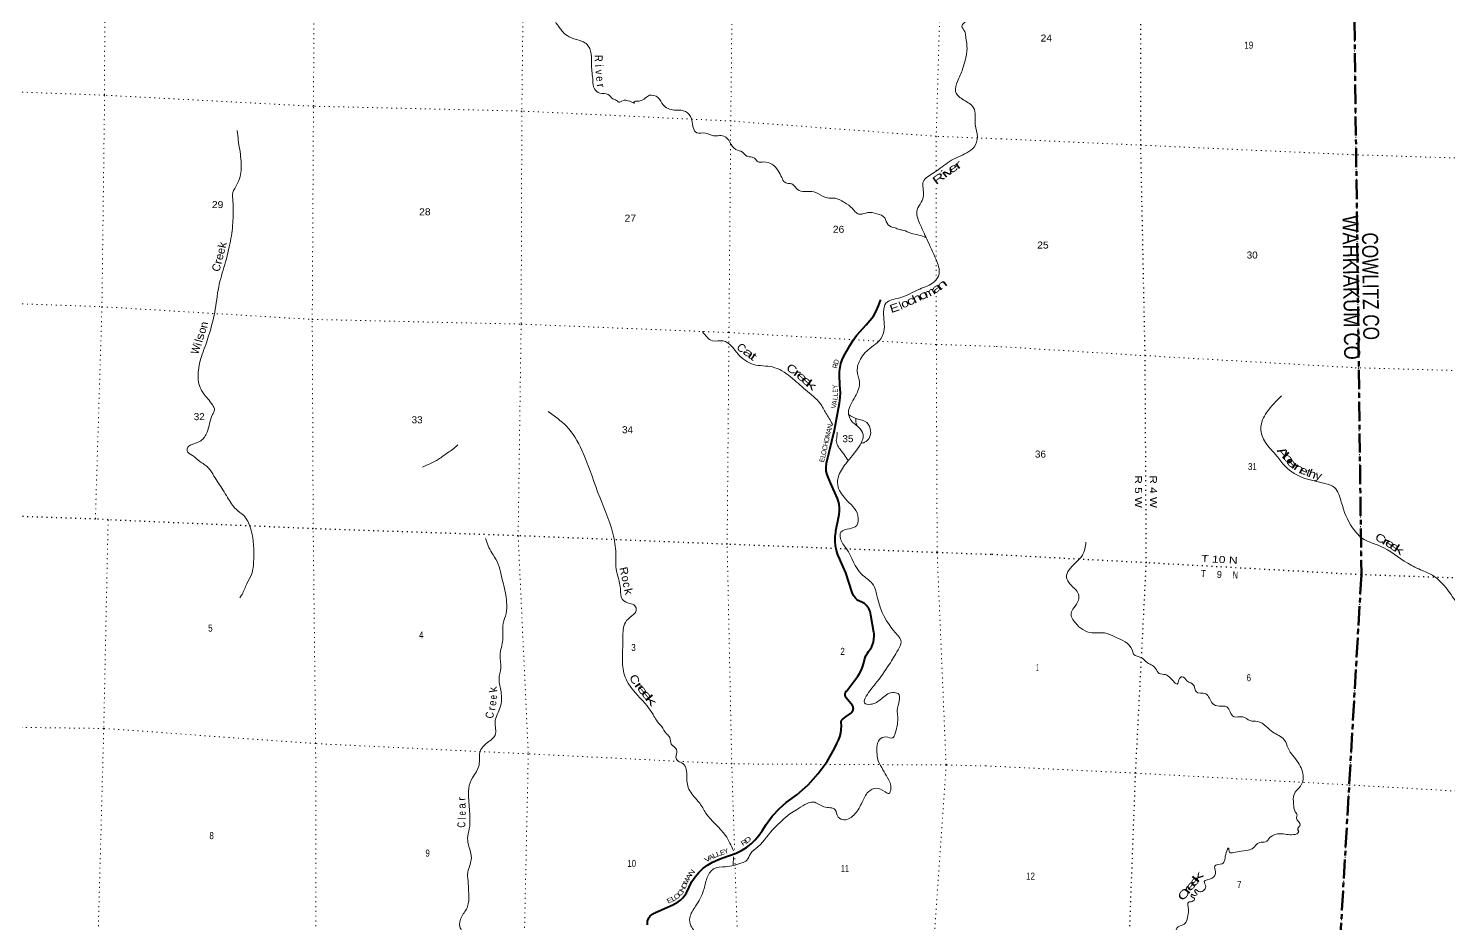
# Model space of a CAD drawing. Header units: feet. Extents: x -762378 to -505285, y -497909 to -353855.
# Drawn here: x -594306 to -558822, y -442069 to -419702 of the extents above; entities that cross this region are included whole.
import ezdxf
from ezdxf.enums import TextEntityAlignment as Align

# ---------------------------------------------------------------- set-up
doc = ezdxf.new("R2010")
doc.units = ezdxf.units.FT
doc.header["$LTSCALE"] = 80
doc.linetypes.add('DOTTED', pattern=[1.5, 0.3, -1.2])
doc.linetypes.add('LONG_DASH_SHORT_DASH', pattern=[9.9, 6, -1.2, 1.5, -1.2])
for name, color, linetype, lineweight in [('11', 7, 'LONG_DASH_SHORT_DASH', 60), ('26', 7, 'Continuous', 40), ('39', 7, 'Continuous', 13), ('6', 7, 'DOTTED', 25), ('7', 7, 'DOTTED', 13)]:
    doc.layers.add(name, color=color, linetype=linetype, lineweight=lineweight)
for name, color, linetype in [('12', 7, 'Continuous'), ('27', 7, 'Continuous'), ('41', 7, 'Continuous')]:
    doc.layers.add(name, color=color, linetype=linetype)

msp = doc.modelspace()

# ---------------------------------------------------------------- linework, layer by layer
at = {"layer": '11'}
msp.add_lwpolyline([(-561233.74, -405245.34), (-561326.45, -412837.54), (-561324.44, -412837.58), (-561196.13, -417943.32), (-561194.08, -417941.35), (-561001.69, -433350.79), (-561598, -443666.31), (-561808.81, -448764.34), (-561856.17, -449671.27), (-561870.38, -449931.92), (-561957.35, -450953.54)], dxfattribs=at)
at = {"layer": '26'}
for points in [[(-573122.45, -426766.52), (-573063.36, -426636.96), (-573018.13, -426501.93), (-573013.69, -426485.55)], [(-573891.15, -436302.71), (-573885.6, -436289.35), (-573878.69, -436276.64), (-573870.49, -436264.73), (-573861.09, -436253.74), (-573859.07, -436251.66), (-573585.89, -435889.36), (-573537.24, -435818.81), (-573496.23, -435743.57), (-573463.31, -435664.45), (-573438.84, -435582.32), (-573433.26, -435557.58), (-573415.4, -435476.46), (-573397.48, -435420.31), (-573373.79, -435366.34), (-573344.59, -435315.15), (-573315.07, -435273.46), (-573239.74, -435172.08), (-573212.49, -435104.36), (-573192.47, -435034.18), (-573179.9, -434962.28), (-573174.91, -434889.46), (-573177.56, -434816.52), (-573180.1, -434792.64), (-573257, -434361.22), (-573278.44, -434267.01), (-573283.35, -434252.13), (-573297.88, -434217.02), (-573316, -434183.62), (-573337.52, -434152.3), (-573362.19, -434123.4), (-573389.75, -434097.24), (-573419.89, -434074.1), (-573452.28, -434054.24), (-573486.57, -434037.88), (-573499.29, -434032.97), (-573537.68, -434015.02), (-573573.98, -433993.16), (-573607.8, -433967.62), (-573638.77, -433938.68), (-573666.54, -433906.67), (-573690.81, -433871.93), (-573711.32, -433834.84), (-573727.84, -433795.81), (-573880.49, -433304.49), (-574011.78, -433001.36), (-574032.67, -432960.08), (-574079, -432854.25), (-574114.01, -432744.17), (-574137.33, -432631.03), (-574148.69, -432516.07), (-574147.97, -432400.55), (-574135.18, -432285.74), (-574130.05, -432257), (-574065.77, -431934.18), (-574047.78, -431843.97), (-574040.18, -431763.04), (-574041.07, -431681.76), (-574050.46, -431601.02), (-574068.23, -431521.71), (-574094.19, -431444.72), (-574263.25, -431052.85), (-574342.54, -430874.49), (-574359.4, -430819.97), (-574370.47, -430764), (-574375.63, -430707.17), (-574374.82, -430650.12), (-574368.05, -430593.46), (-574361.53, -430561.51), (-574166.57, -429741.8), (-574038.99, -429069.41), (-574020.82, -428934.8), (-574016.81, -428799.03), (-574020.89, -428721.74), (-574034.18, -428598.48), (-574042.2, -428375.96), (-574040.23, -428275.73), (-574027.79, -428176.25), (-574005.02, -428078.62), (-573972.17, -427983.9), (-573929.6, -427893.14), (-573929.15, -427892.31), (-573771.02, -427612.79), (-573700.29, -427490.62), (-573617.17, -427376.52), (-573535.02, -427284.31), (-573375.74, -427108.61), (-573279.5, -427003.65), (-573194.76, -426889.2), (-573122.45, -426766.52)], [(-578840.6, -442067.33), (-578839.06, -442037.66), (-578834.41, -442008.3), (-578826.73, -441979.6), (-578816.09, -441951.85), (-578802.6, -441925.37), (-578786.42, -441900.45), (-578767.72, -441877.35), (-578746.72, -441856.33), (-578723.63, -441837.63), (-578698.71, -441821.44), (-578672.23, -441807.94), (-578644.49, -441797.29), (-578637.92, -441795.24), (-578207.68, -441597.5), (-578067.57, -441524.96), (-578013.02, -441483.18), (-577963.13, -441435.93), (-577918.45, -441383.73), (-577879.48, -441327.14), (-577864.11, -441300.76), (-577733.05, -441018.14), (-577732.37, -441016.94), (-577650.19, -440899.47), (-577556.17, -440791.23), (-577451.36, -440693.41), (-577336.9, -440607.09), (-577214.04, -440533.2), (-577084.13, -440472.56), (-576978.65, -440434.84), (-576619.93, -440305.64), (-576489.37, -440242.72), (-576366.11, -440166.49), (-576251.49, -440077.8), (-576146.76, -439977.62), (-576053.08, -439867.03), (-575974.75, -439752.63), (-575876.33, -439594.48), (-575720.15, -439385.17), (-575542.95, -439193.34), (-575375.42, -439044.11), (-575106.25, -438850.08), (-574826.36, -438599.01), (-574574.24, -438320.05), (-574352.67, -438016.28), (-574164.06, -437691), (-574105.32, -437570.79), (-574064.66, -437487.89), (-574032.88, -437401.2), (-574010.34, -437311.65), (-573997.28, -437220.25), (-573993.85, -437127.98), (-573999.17, -437043.75), (-573999.21, -437033.22), (-573998.14, -437022.74), (-573995.99, -437012.44), (-573992.77, -437002.41), (-573988.52, -436992.78), (-573983.29, -436983.64), (-573977.13, -436975.1), (-573970.11, -436967.25), (-573962.31, -436960.18), (-573953.82, -436953.96), (-573950.7, -436952), (-573871.37, -436897.26), (-573742.61, -436801.64), (-573731.97, -436791.11), (-573722.49, -436779.53), (-573714.28, -436767.03), (-573707.41, -436753.73), (-573701.97, -436739.79), (-573698.02, -436725.36), (-573695.6, -436710.59), (-573694.74, -436695.65), (-573695.44, -436680.7), (-573697.7, -436665.91), (-573701.5, -436651.44), (-573706.78, -436637.44), (-573713.51, -436624.07), (-573715.5, -436620.68), (-573874.86, -436427.11), (-573882.41, -436414.77), (-573888.63, -436401.71), (-573893.44, -436388.07), (-573896.81, -436374.01), (-573898.69, -436359.67), (-573899.06, -436345.21), (-573897.91, -436330.79), (-573895.26, -436316.57), (-573891.15, -436302.71)], [(-578839.04, -442097.01), (-578840.6, -442067.33)]]:
    msp.add_lwpolyline(points, dxfattribs=at)
at = {"layer": '39'}
msp.add_line((-576687.64, -440404.26), (-576698.45, -440604.16), dxfattribs=at)
for points in [[(-592541.03, -417361.96), (-591859, -417286.55), (-590866.64, -417157.52), (-590378.79, -417066.66), (-589966.8, -416961.63), (-589602.97, -416780.93), (-589123.92, -416490.95), (-588698.74, -416342.1), (-588287.44, -416339.5), (-587854.72, -416514.26), (-587494.43, -416544.39), (-587283, -416514.12), (-586930.52, -416612.33), (-586528.34, -416727.99), (-585837.31, -417072.67), (-585456.61, -417394.64), (-585387.57, -417744.08), (-585305.49, -417979.39), (-585025.65, -418017.31), (-584657.07, -417961.29), (-584151.19, -417947.27), (-583701.06, -417917.63), (-583536.95, -417932.24), (-583389.93, -417910.22), (-583208.52, -418029.78), (-582751.91, -418287.57), (-582599.57, -418368.15), (-582340.45, -418355.28), (-582022.89, -418560.99), (-581703.94, -418790.27), (-581569.74, -418893.54), (-581325.22, -419263.42), (-581085.63, -419611.58), (-580848.05, -419883.36), (-580611.88, -419980.34), (-580346.28, -420102.24), (-580246.06, -420334.03), (-580237.84, -420631.56), (-580203.35, -420998.12), (-580164.8, -421210.12), (-580027.22, -421318.4), (-579821.44, -421350.25), (-579701.96, -421460.05), (-579610.76, -421500.76), (-579555.79, -421546.48), (-579422.12, -421497.98), (-579170.76, -421551.18), (-579172.71, -421549.12), (-579049.48, -421516.39), (-578784.93, -421373.11), (-578575.82, -421431.16), (-578448.17, -421611.49), (-578170.81, -421743.76), (-577944.5, -421758.1), (-577763.67, -421899.74), (-577696.85, -422180.82), (-577607.96, -422309.85), (-577387.46, -422316), (-577190.65, -422383.75), (-577082.3, -422382.75), (-576928.16, -422395.08), (-576777.61, -422543.91), (-576628.06, -422730.88), (-576465.22, -422793.67), (-576359.46, -422891.03), (-576225.79, -422918.86), (-576146.61, -422959.23), (-576076.34, -423033.5), (-575934.07, -423039.48), (-575730.93, -423095.36), (-575568.83, -423262.58), (-575482.95, -423429.7), (-575409.79, -423546.24), (-575290.26, -423577.69), (-575212.5, -423595.93), (-575120.88, -423696.91), (-574960.51, -423777.71), (-574781.9, -423774.65), (-574584.66, -423826.35), (-574342.85, -423937.54), (-574182.49, -423942.01), (-573916.57, -424051.87), (-573717.91, -424202.04), (-573626.34, -424305.03), (-573527.06, -424343.95), (-573335.47, -424305.1), (-573105.47, -424331.59), (-572909.66, -424437.49), (-572827.95, -424610.51), (-572649.44, -424687.8), (-572546.21, -424728.84)], [(-573074.22, -438012.25), (-573105.12, -437661.86), (-573039.91, -437470.83), (-572883.71, -437404.88), (-572711.8, -437427.75), (-572650.66, -437314.95), (-572585.44, -436894.92), (-572597.47, -436741.92), (-572576.41, -436322.67), (-572716.14, -436296.68), (-572995.05, -436451.62), (-573269.52, -436590.62), (-573419.01, -436554.31), (-573374.59, -436390.83), (-573139.57, -436073.96), (-572797.99, -435595.35), (-572577.8, -435231.87), (-572500.25, -435029.13), (-572648.53, -434793.99), (-573084.07, -433964.28), (-573220.26, -433574.8), (-573486.97, -433342.39), (-573869.35, -432702.99), (-574019.05, -432445.71), (-574004.85, -432287.41), (-573800.07, -432204.73), (-573611.27, -432119.6), (-573580.72, -431873.37), (-573892.73, -431456.89), (-574086.05, -431103.99), (-574068.9, -430909.61), (-573885.74, -430581.26), (-573549.28, -430144.68), (-573451.31, -429852.12), (-573564.83, -429668.17), (-573762.43, -429477.86), (-573815.91, -429299.59), (-573646.99, -428902.55), (-573544.59, -428517.7), (-573596.07, -428263.16), (-573518.04, -427966.03), (-573243.35, -427666.34), (-573048.59, -427507.05), (-572932.16, -427275.26), (-572939.27, -426782.92), (-572879.44, -426567.64), (-572555.12, -426440.07), (-572035.67, -426215.5), (-571673.84, -426034.75), (-571552.19, -425833.25), (-571629.15, -425479.57), (-571862.24, -424960.83), (-572038.47, -424568.23), (-572099.92, -424235.07), (-572000.69, -424047), (-571939.97, -423873.93), (-571951.14, -423536.14), (-571676.24, -423304.75), (-571291.84, -423028.21), (-570860.8, -422809.21), (-570678.48, -422665.64), (-570593.49, -422408.88), (-570649.72, -422105.99), (-570688.85, -421687.08), (-570934.51, -421493.42), (-571139.65, -421284.81), (-571092.69, -421024.98), (-570964.39, -420723.22), (-570902.51, -420505.99), (-570854.23, -420195.97), (-570893.52, -419859.41), (-570911.46, -419778.56), (-570980.35, -419652.1), (-570899.1, -419537.85), (-570602.16, -419383.41), (-570436.89, -419277.54), (-570417.63, -419155.54), (-570490.47, -418950.62), (-570409.07, -418754.02), (-570263.58, -418561.21), (-570235.14, -418395.28), (-570242.47, -418216.29), (-570130.47, -418000.46), (-570042.79, -417870.32), (-569878.42, -417620.28)], [(-589093.07, -422257.01), (-589027.2, -422726.89), (-588987.44, -423198.05), (-589094.38, -423602.85), (-589195.88, -423800.9), (-589195.78, -424025.89), (-589194.16, -424497.99), (-589255.89, -425014.54), (-589401.82, -425605.07), (-589550.86, -426161.37), (-589649.73, -426793.39), (-589803.78, -427387.71), (-589875.85, -427610.69), (-589964.21, -427843.25), (-590062.4, -428296.51), (-590018.1, -428671.38), (-589823.03, -428958.04), (-589706.67, -429109.93), (-589655.71, -429231.88), (-589707.04, -429352.98), (-589838.93, -429791.24), (-590001.05, -430005.68), (-590216.06, -430096.11), (-590320.14, -430163.52), (-590338.45, -430249.38), (-590205.31, -430373.62), (-590024.59, -430519.27), (-589810.16, -430679.92), (-589669.16, -430886.74), (-589445.61, -431234.46), (-589330.19, -431422.48), (-589117.3, -431717.68), (-588926.82, -431873.64), (-588758.49, -432185.68), (-588682.91, -432591.55), (-588676.91, -432973.38), (-588732.94, -433349.47), (-588849.43, -433583.26), (-588968.6, -433843.09), (-589020.98, -433928.01)], [(-572546.21, -424728.84), (-572440.39, -424747.86), (-572257.72, -424819.24), (-572056.31, -424865.03), (-571878.41, -424932.82)], [(-577463.83, -427277.56), (-577215.06, -427505.46), (-576946.4, -427510.93), (-576569.97, -427842.83), (-576183.58, -428100.67), (-575717.78, -428161.86), (-575260.91, -428409.62), (-574892.24, -428731.25), (-574518.24, -429079.15), (-574377.98, -429314.07), (-574216.68, -429587.74), (-574211.06, -429597.62)], [(-562999.25, -428885.13), (-563363.96, -429294.79), (-563513.5, -429691.67), (-563394.87, -430051.45), (-563112.85, -430386.65), (-562908.46, -430640.82), (-562412.74, -430947.12), (-561883.21, -431079.7), (-561673.6, -431175.27), (-561502.91, -431538.84), (-561222.91, -432179.47), (-560931.49, -432472.78), (-560529.39, -432635.19), (-559845.03, -433064.48), (-559473.8, -433249.97), (-559193.27, -433386.14), (-558858.93, -433717.09), (-558603.64, -434071.47), (-557971.15, -434796.46), (-557834.51, -434913.66)], [(-581317.86, -429277.38), (-580864.11, -429643.57), (-580476.66, -430242.94), (-580082.74, -431282.41), (-579700.96, -432325.56), (-579627.76, -432821.76), (-579621.81, -433205.6), (-579514.58, -433704.76), (-579465.31, -433967.27), (-579281.43, -434068.81), (-579152.61, -434128.65), (-579117.53, -434244.13), (-579280.64, -434420.37), (-579411.53, -434591.49), (-579451.36, -434962), (-579463.2, -435487.97), (-579396.16, -435913.69), (-579145.44, -436296.32), (-578696.54, -436847.18), (-578614.05, -436990.1), (-578491.61, -437140.15), (-578354.25, -437332.8), (-578278.4, -437423.3), (-578242.53, -437585), (-578189.78, -437638.7), (-578100.58, -437755.69), (-578128.65, -437907.57), (-578077.01, -438003.42), (-577946.45, -438073.35), (-577869.92, -438214.09), (-577853.09, -438413.43), (-577841.65, -438588.51), (-577679.24, -438896.36), (-577533.17, -439063.14), (-577384.9, -439298.28), (-576888.36, -439868.55), (-576688.78, -440254.76)], [(-573818.38, -429348.77), (-573609.4, -429456.01), (-573361.1, -429549.3), (-573262.25, -429756.95), (-573299.07, -429936.72), (-573412.23, -430044.05), (-573501.36, -430071.51)], [(-573634.65, -429448.49), (-573629.81, -429545.83), (-573602.02, -429632.99)], [(-574105.56, -429798.21), (-574098.38, -429822.58), (-574098.38, -429854.16), (-574111, -429929.95), (-574120.48, -430002.59), (-574082.49, -430129.83), (-573921.82, -430351.25), (-573823.07, -430498.98)], [(-584457.62, -430662.33), (-584063.35, -430468.42), (-583832.4, -430306.12), (-583709.85, -430223.16), (-583578.5, -430110.31)], [(-582887.68, -432445.68), (-582730.6, -432803.6), (-582593.98, -433024.36), (-582512.54, -433283.75), (-582438.01, -433577.1), (-582357.73, -434033.32), (-582371.35, -434322.2), (-582446, -434567.2), (-582450.81, -434978.87), (-582520.99, -435358.58), (-582505.38, -435680.42), (-582546.75, -435956.48), (-582497.12, -436281.28), (-582515.06, -436658.43), (-582645.42, -437038.47), (-582645.8, -437357.86), (-582804.53, -437520.16), (-583013.23, -437751.38), (-583046.73, -438110.02), (-583207.48, -438424.94), (-583304.71, -438689.4), (-583304.4, -438982.69), (-583274.24, -439437.51), (-583289.23, -439702.25), (-583331.65, -439942.12), (-583298.73, -440139.9), (-583238.24, -440432.86), (-583268.47, -440590.71), (-583327.82, -440787.92), (-583321.28, -440997.02), (-583304.52, -441351.03), (-583332.22, -441641.53), (-583477.3, -441894.61), (-583524.2, -442152.44), (-583482.58, -442248.01), (-583448.41, -442473.95), (-583470.94, -442796.73), (-583381.69, -442988.04), (-583403.96, -443300.79), (-583447.07, -443566.76), (-583377.55, -443898.14), (-583403.67, -444204.75), (-583413.17, -444413.4), (-583290.22, -444696.05), (-583236.73, -444950.64), (-583228.93, -445187.9), (-583130.35, -445558.25), (-583130.23, -445634.14)], [(-567882.27, -432539.66), (-567969.08, -432860.29), (-568152.44, -433065.09), (-568368.55, -433411.47), (-568276.06, -433589.47), (-568069.53, -433839.7), (-568070.4, -433988.4), (-568189.14, -434181.32), (-568251.58, -434309.84), (-568147.36, -434558.59), (-567737.87, -434801.65), (-567420.91, -434806.41), (-567161.24, -434905.69), (-566732.28, -435227.8), (-566691.8, -435339.73), (-566498.04, -435428.73), (-566345.62, -435554.51), (-566252.84, -435601.88), (-566143.41, -435692.03), (-566051.2, -435817.77), (-565899.69, -435849.06), (-565772.02, -435933.8), (-565706.16, -436006.38), (-565602.35, -436084.28), (-565558.62, -435975.23), (-565477.85, -435899.59), (-565358.73, -436000.12), (-565313.8, -436037.83), (-565262.27, -436057.67), (-565167.53, -436167.42), (-565130.87, -436273.18), (-564891.8, -436327.54), (-564723.03, -436566.43), (-564550.66, -436634.61), (-564360.66, -436655.14), (-564194.03, -436897.98), (-563967.41, -436903.68), (-563783.86, -436998.37), (-563599.81, -437016.69), (-563381.1, -437140.71), (-563211.3, -437287.18), (-562930.42, -437473.61), (-562831.09, -437688.02), (-562581.88, -438044.21), (-562453.75, -438420.4), (-562523.1, -438637.11), (-562684.34, -438840.65), (-562696.4, -439085.44), (-562654.43, -439273.79), (-562609.02, -439357.74), (-562621.61, -439435.7), (-562528.92, -439607.68), (-562585.69, -439686.14), (-562566.55, -439775.23)], [(-587644.43, -450311.45), (-587492.09, -450233.68), (-587198.52, -450207.71), (-586727.13, -450132.46), (-586541.39, -450011.08), (-586459.04, -449854.68), (-586479.19, -449629.14), (-586438.14, -449365.12), (-586316.59, -449167.63), (-586248.7, -449026.9), (-586194.05, -449084.67), (-586049.36, -449227.31), (-585800.43, -449372.85), (-585589.42, -449358.64), (-585471.52, -449223.32), (-585354.35, -448963.43), (-585175.62, -448803.69), (-585086.89, -448633.41), (-585093.74, -448436.36), (-585060.29, -448079.73), (-584963.9, -447847.39), (-584648.28, -447440.36), (-584422.86, -447107.16), (-584235.17, -447064.18), (-584115.22, -447155.91), (-583918.82, -447163.39), (-583676.9, -447117.9), (-583497.86, -446946.12), (-583415.66, -446719.41), (-583255.03, -446561.17), (-583160.71, -446483.45), (-583016.65, -446497.51), (-582411.16, -446281.36), (-582062.47, -446142.43), (-581898.51, -445857.73), (-581664.01, -445408.27), (-581469.3, -445098.32), (-581289.62, -444978.78), (-581103.62, -444847.37), (-581086.94, -444671.06), (-581183.37, -444523.74), (-581105.92, -444325.02), (-580875.39, -444102.44), (-580494.05, -443942.32), (-580123.57, -443890.37), (-579895.9, -444005.19), (-579806.38, -444110.13), (-579636.68, -444140.98), (-579466.66, -444083.44), (-579335.42, -444050.94), (-579244.26, -443864.65), (-579154.41, -443652.22), (-579101.13, -443456.84), (-579016.88, -443380.85), (-578626.1, -443243.09), (-578397.84, -443106.82), (-578131.86, -442909.34), (-577829.01, -442835.42), (-577664.95, -442623.04), (-577682.35, -442445.78), (-577675.33, -442255.15), (-577752.18, -442126.45), (-577780.98, -441924.77), (-577634.9, -441633.55), (-577435.91, -441237.34), (-577351.71, -440934.35), (-577185.17, -440703.96), (-576888.81, -440647.94), (-576479.08, -440552.89), (-576359.02, -440487.94), (-576266.54, -440327.8), (-576077.26, -440148.27), (-575657.4, -439667.82), (-575478.41, -439498.04), (-575281.43, -439330.78), (-575114.21, -439226.96), (-574903.99, -439090.2), (-574691.82, -439031.83), (-574432.13, -439149.55), (-574149.28, -439225.72), (-574071.84, -439408.67), (-573933.21, -439476.82), (-573654.52, -439329.91), (-573476.21, -439033.56), (-573319.01, -438776.8), (-573121.98, -438683.86), (-572899.84, -438780.44), (-572808.48, -438815.13), (-572757.15, -438694.02), (-572838.48, -438430.61), (-573074.22, -438012.25)], [(-562577.83, -439718.82), (-562568.88, -439785.2), (-562697.36, -439847.15), (-563025.76, -439823.91), (-563289.83, -439919.44), (-563395.77, -440028.38), (-563538.65, -440039.6), (-563732.58, -440199.81), (-564007.42, -440256.78), (-564197.4, -440296.54), (-564293.43, -440287.24), (-564316.06, -440181.96), (-564377.83, -440290.4), (-564481.44, -440572.28), (-564665.99, -440630.31), (-564644.48, -440769.72), (-564732.16, -440933.56), (-564929.67, -441019.29), (-564891.59, -441143.18), (-565072.24, -441265.67), (-565149.05, -441220.84), (-565158.65, -441268.75), (-565102.56, -441332.97), (-565182, -441368.45), (-565244.97, -441330.13), (-565254.64, -441380.05), (-565168.34, -441441.27), (-565233.13, -441519.46), (-565317.8, -441530.65), (-565321.8, -441713.41), (-565336.84, -441865.65), (-565430.24, -442081.54), (-565616.25, -442183.74), (-565665.44, -442336.83), (-565795.67, -442390.68), (-565845.41, -442499.53), (-566078.5, -442507.68), (-566244.85, -442805.5), (-566358.46, -442964.43), (-566521.58, -442798.09), (-566727.98, -442726.75), (-566903.37, -442628.33), (-567316.63, -442805.2), (-567614.38, -442887.51), (-567766.22, -442866.27), (-567857.58, -443019.93), (-567898.22, -443157.22), (-567971.89, -443261.24), (-567977.92, -443383.63), (-568041.67, -443552.3), (-568112.78, -443883.52), (-568216.23, -444038.78), (-568261.15, -444183.97), (-568386.15, -444262.12), (-568479.14, -444343.37), (-568616.11, -444419.1), (-568665.39, -444513.89), (-568710.99, -444618.86), (-568814.07, -444701.78), (-568856.32, -444826.96), (-568942.35, -444940.61), (-568885.48, -445103.33), (-568983.2, -445389.43), (-569110.38, -445533.83), (-569253.29, -445607.35), (-569386.27, -445805.82), (-569544.97, -445993.36), (-569515.01, -446058.7), (-569455.3, -446135.09), (-569422.51, -446236.7), (-569364.28, -446296.97)]]:
    msp.add_spline(points, degree=3, dxfattribs=at)
at = {"layer": '6'}
for points in [[(-566852.85, -450833.65), (-567038.89, -448763.84), (-566836.14, -443452.65), (-566642.95, -438309.96), (-566373.83, -433055.29), (-566404.32, -427878.85), (-566512.37, -422619.38), (-566511.02, -417389.76), (-566644.49, -412049.03), (-566799.75, -406882.42), (-566685.31, -405111.67)], [(-570254.67, -432848.74), (-571601.09, -432800.34), (-576847.38, -432591.88), (-582069.5, -432380.09), (-587190.25, -432203.26), (-592313.83, -431982.16), (-592632.29, -431963.24), (-597346.11, -431797.75), (-601920, -431718.43)], [(-538568.88, -433144.54), (-540347.66, -433113.16), (-545714.65, -433113.36), (-550831.79, -433083.89), (-555836.06, -433528.56), (-561010.66, -433354.42), (-566373.83, -433055.29), (-570254.67, -432848.74)]]:
    msp.add_lwpolyline(points, dxfattribs=at)
at = {"layer": '7'}
msp.add_line((-571623.41, -423696.1), (-571621.77, -426074.63), dxfattribs=at)
for points in [[(-592285.81, -404466.63), (-592314.59, -405399.97), (-592330.41, -410728.82), (-592394.45, -416060.34), (-592401.78, -421371.35), (-592468.61, -426656.59), (-592632.29, -431963.24)], [(-587431.93, -450318.25), (-587342.85, -448221.02), (-587119.45, -442855.78), (-587128.89, -437572.42), (-587190.25, -432203.26), (-587213.15, -426973.77), (-587183.34, -421647.32), (-587152.28, -416349.03), (-587092.72, -411035.46), (-587091.57, -405730.31), (-587066.19, -404600.46)], [(-576973.28, -450582.49), (-576860.82, -448581.39), (-576552.71, -443580.08), (-576732.96, -438079.04), (-576847.38, -432591.88), (-576802.49, -427302.01), (-576757.71, -422016.16), (-576698.68, -416722.66), (-576637.86, -411360.92), (-576839.4, -406745.15), (-576806.73, -404860.05)], [(-572217.57, -404974.7), (-572245.58, -406591.92), (-571380.29, -411826.81), (-571473.5, -417123.37), (-571624.31, -422398.23), (-571623.69, -423291.33)], [(-561233.74, -405245.34), (-561255.81, -406996.65), (-561320.92, -412233.9), (-561209.63, -417494.26), (-561133.85, -422862.42), (-561074.64, -428180.83), (-561002.9, -433362.73), (-561304.36, -438602.01), (-561599.21, -443671.02), (-561805.24, -448765.51), (-561957.35, -450953.54)], [(-581940.31, -418574.75), (-581976.88, -421768.28), (-581994.55, -427091.06), (-582069.5, -432380.09), (-581815.66, -437828.94), (-581930.87, -443199.22), (-581952.4, -446470.56)], [(-569997.47, -422463.02), (-571624.31, -422398.23), (-576757.71, -422016.16), (-581976.88, -421768.28), (-587183.34, -421647.32), (-592401.78, -421371.35), (-597079.25, -421196.82), (-601642.95, -421120.25)], [(-569997.47, -422463.02), (-566512.37, -422619.38), (-561209.44, -422858.18), (-556239.07, -423017.32), (-550877.51, -422633.05), (-545651.26, -422640.12), (-540442.45, -422628.5), (-538323.93, -422670.99)], [(-601781.25, -426411.2), (-597218.35, -426484.07), (-592468.61, -426656.59), (-587213.15, -426973.77), (-581994.55, -427091.06), (-576802.49, -427302.01), (-571620.72, -427599.06), (-570125.85, -427647.26)], [(-571621.55, -426390.95), (-571620.72, -427599.06), (-571601.09, -432800.34), (-571377.57, -438105.72), (-571735.54, -443324.6), (-571888.2, -448593.39), (-571894.09, -450709.09)], [(-570125.85, -427647.26), (-566404.32, -427878.85), (-561159.64, -428179.98), (-556016.13, -428322.91), (-550939.77, -427822.41), (-545860.33, -427838.54), (-540484.75, -427760.25), (-538445.23, -427857.61)], [(-592313.83, -431982.16), (-592422.86, -437193.91), (-592565.98, -442481.04), (-592695.58, -447712.31), (-592799.08, -450180.81)], [(-570385.46, -438129.85), (-571377.57, -438105.72), (-576732.96, -438079.04), (-581815.66, -437828.94), (-587128.89, -437572.42), (-592422.86, -437193.91), (-597602.59, -437123.91), (-598141.11, -437096.08)], [(-570389.22, -438129.24), (-566642.95, -438309.96), (-561301.99, -438604.38), (-555986.85, -438907.85), (-550842.97, -438307.14), (-545930.75, -438281.41), (-540633.33, -438260.74), (-538689.56, -438304.08)]]:
    msp.add_lwpolyline(points, dxfattribs=at)

# ---------------------------------------------------------------- texts
at = {"layer": '12'}
for s, width, p in [('WAHKIAKUM CO', 0.85, (-561474.59, -424371.73)), ('COWLITZ CO', 0.8, (-560987.56, -424804.24))]:
    msp.add_text(s, height=400, rotation=270.715, dxfattribs=dict(at, width=width)).set_placement(p)
at = {"layer": '27'}
for s, rotation, width, p in [('R', 76.872, 0.9, (-574090.3, -428148.21)), ('D', 75.873, 0.9, (-574065.12, -428044.9)), ('Y', 94.154, 0.8, (-574096.18, -428646.97)), ('L', 84.313, 0.9, (-574091.9, -428948.64)), ('L', 88.308, 0.8, (-574089.78, -428853.85)), ('E', 89.022, 0.7, (-574087.23, -428755.06)), ('V', 79.256, 0.95, (-574126.25, -429153.78)), ('A', 82.313, 0.9, (-574106.26, -429058.99)), ('N', 79.256, 0.85, (-574222.77, -429657.76)), ('H', 76.621, 0.85, (-574324.53, -430097.96)), ('O', 76.621, 0.85, (-574299.97, -429990.77)), ('M', 76.621, 0.85, (-574275.06, -429872.56)), ('L', 76.621, 1.05, (-574394.43, -430397.31)), ('O', 76.621, 0.85, (-574373.5, -430310.08)), ('C', 76.621, 0.9, (-574348.43, -430200.58)), ('R', 31.735, 1.3, (-576395.48, -440094.75)), ('D', 37.732, 1.45, (-576294.58, -440020.65)), ('L', 25.022, 1.4, (-577130.45, -440414.16)), ('L', 21.677, 1.3, (-577041.83, -440379.38)), ('E', 19.807, 1.1, (-576946.49, -440347.55)), ('Y', 19.807, 1.1, (-576854.19, -440312.21)), ('V', 31.023, 1.4, (-577310.21, -440509.36)), ('A', 25.022, 1.25, (-577227.37, -440465.56)), ('O', 62.121, 1.15, (-577865.35, -441143.48)), ('M', 65.121, 1.1, (-577814.62, -441032.4)), ('A', 59.024, 1.4, (-577755.18, -440924.13)), ('N', 53.022, 1.4, (-577686.41, -440831.71)), ('E', 27.372, 1.3, (-578257.42, -441541.78)), ('L', 27.372, 1.45, (-578156.14, -441493.11)), ('O', 32.449, 1.25, (-578068.49, -441436.35)), ('C', 47.439, 1.6, (-577966.44, -441335.43)), ('H', 57.773, 1.25, (-577912.7, -441246.17))]:
    msp.add_text(s, height=120, rotation=rotation, dxfattribs=dict(at, width=width)).set_placement(p, align=Align.CENTER)
for s, p in [('A', (-574246.29, -429760.7)), ('E', (-574418.93, -430500.32))]:
    msp.add_text(s, height=120, rotation=76.621, dxfattribs=at).set_placement(p, align=Align.CENTER)
at = {"layer": '41'}
for s, rotation, width, p in [('R', 271.417, 0.9, (-580158.02, -420453.14)), ('v', 275.078, 0.9, (-580136.82, -420802.43)), ('e', 275.672, 0.85, (-580122.72, -420969.14)), ('r', 281.058, 1.1, (-580100.69, -421149.61)), ('i', 39.898, 1.7, (-571362.26, -423417.11)), ('v', 36.898, 1.85, (-571260.57, -423347.71)), ('e', 34.296, 1.6, (-571152.51, -423271.75)), ('r', 37.269, 1.9, (-571017.8, -423185.93)), ('R', 36.563, 1.6, (-571505, -423529.07)), ('k', 78.688, 1.1, (-589364.04, -425132.17)), ('e', 75.712, 1.05, (-589441.87, -425430.88)), ('r', 75.712, 1.2, (-589476.22, -425557.12)), ('a', 34.659, 1.75, (-571565.8, -426275.39)), ('n', 37.769, 1.85, (-571428.83, -426183.26)), ('o', 23.464, 1.3, (-572369.94, -426664.28)), ('c', 24.17, 1.5, (-572224.75, -426599.03)), ('h', 27.069, 1.5, (-572067.94, -426530.03)), ('o', 33.659, 1.6, (-571902.61, -426448.43)), ('m', 28.069, 1.25, (-571752.28, -426389.81)), ('E', 18.203, 1.35, (-572636.56, -426777.64)), ('n', 79.484, 1.05, (-589825.43, -427127.78)), ('s', 78.41, 1.2, (-589922.59, -427422.5)), ('W', 74.032, 0.9, (-590032.76, -427749.49)), ('a', 323.803, 1.8, (-576373.8, -427886.23)), ('t', 323.801, 1.65, (-576243.76, -427981.11)), ('C', 330.129, 1.3, (-575280.47, -428297.33)), ('r', 326.315, 1.8, (-575147.46, -428394.19)), ('e', 320.413, 1.8, (-575040.8, -428482.96)), ('e', 320.382, 1.8, (-574920.81, -428587.8)), ('k', 323.382, 1.9, (-574806.48, -428689.29)), ('A', 310.713, 1.75, (-563024.47, -430368.55)), ('b', 314.532, 2.1, (-562898.91, -430508.1)), ('e', 311.075, 1.9, (-562818.84, -430617.46)), ('r', 319.651, 2.05, (-562711.65, -430709.03)), ('n', 326.444, 1.7, (-562612.82, -430773.56)), ('e', 334.234, 1.35, (-562480.51, -430836.78)), ('t', 337.97, 1.15, (-562359.29, -430886.87)), ('h', 338.867, 1.3, (-562257.82, -430926.31)), ('y', 342.861, 1.2, (-562099.79, -430968.68)), ('C', 330.997, 1.3, (-560572.06, -432528.84)), ('r', 328.029, 1.7, (-560442.72, -432602.3)), ('e', 326.246, 1.6, (-560336.35, -432662.11)), ('e', 326.246, 1.6, (-560226.36, -432735.61)), ('k', 326.246, 1.8, (-560113.76, -432808.49)), ('R', 281.735, 1.05, (-579519.32, -433280.46)), ('k', 282.716, 1.15, (-579406.99, -433793.16)), ('C', 296.981, 1.25, (-579246.15, -436012.21)), ('r', 305.596, 1.85, (-579129.8, -436177.05)), ('k', 98.415, 1.05, (-582598.39, -436208.53)), ('e', 90.113, 0.7, (-582594.39, -436410.97)), ('e', 308.858, 1.8, (-579033.65, -436294.55)), ('e', 310.378, 1.85, (-578926.83, -436425.03)), ('k', 310.378, 2.1, (-578825.01, -436552.33)), ('C', 83.658, 0.85, (-582682.19, -436869.89)), ('e', 84.118, 0.85, (-582616.18, -436570.48)), ('a', 94.175, 0.9, (-583380.94, -439123.69)), ('e', 90.412, 0.7, (-583375.18, -439313.49)), ('C', 91.06, 0.75, (-583387.86, -439597.26)), ('e', 50.594, 1.8, (-565189.45, -441180.12)), ('e', 50.594, 1.8, (-565098.37, -441070.79)), ('k', 50.594, 2.05, (-565012.41, -440966.15)), ('C', 52.425, 1.55, (-565365.21, -441401.66)), ('r', 52.425, 1.95, (-565273.02, -441281.85))]:
    msp.add_text(s, height=200, rotation=rotation, dxfattribs=dict(at, width=width)).set_placement(p, align=Align.CENTER)
for s, rotation, p in [('i', 271.748, (-580147.52, -420636.12)), ('e', 76.525, (-589402.78, -425283.28)), ('C', 74.879, (-589512.57, -425703.37)), ('l', 23.296, (-572474.97, -426721.93)), ('o', 78.528, (-589872.74, -427268.11)), ('i', 73.596, (-589980.11, -427620.03)), ('l', 75.41, (-589955.02, -427530.62)), ('C', 317.237, (-576557.33, -427755.75)), ('o', 282.513, (-579476.83, -433469.51)), ('c', 276.453, (-579447.37, -433612.73)), ('r', 82.277, (-582639.31, -436710.85)), ('r', 92.867, (-583386.72, -438948.64)), ('l', 90.34, (-583369.88, -439447))]:
    msp.add_text(s, height=200, rotation=rotation, dxfattribs=at).set_placement(p, align=Align.CENTER)
at = {"layer": '6'}
for s, rotation, width, p in [('R 5 W', 270.337, 1.25, (-566661.7, -430871.73)), ('R 4 W', 270.337, 1.25, (-566287.37, -430872.02)), ('T 10 N', 356.808, 1.3, (-565008.35, -433031.29)), ('T', 356.808, 0.9, (-565020.15, -433407.81)), ('9', 356.808, 0.95, (-564617.35, -433428.44)), ('N', 356.808, 0.75, (-564221.39, -433443.68))]:
    msp.add_text(s, height=175, rotation=rotation, dxfattribs=dict(at, width=width)).set_placement(p)
at = {"layer": '7'}
for s, width, p in [('24', 1.1, (-569016.65, -420031.62)), ('19', 0.85, (-563924.98, -420207.13)), ('29', 1.1, (-589721.71, -424192.02)), ('28', 1.1, (-584542.89, -424372.48)), ('27', 1.1, (-579409.78, -424529.98)), ('26', 1.1, (-574207.25, -424809.38)), ('25', 1.1, (-569101.15, -425202.31)), ('30', 1.05, (-563866.54, -425452.11)), ('32', 1.05, (-590174.25, -429489.82)), ('33', 1.05, (-584730.42, -429568.38)), ('34', 1.05, (-579472.93, -429817.1)), ('35', 1.05, (-573966.56, -430040.76)), ('36', 1.05, (-569156.75, -430425.56)), ('31', 0.85, (-563834.72, -430736.28)), ('5', 0.85, (-589814.11, -434773.15)), ('4', 0.85, (-584546.21, -434944.59)), ('3', 0.85, (-579242.48, -435257.09)), ('2', 0.85, (-574019.34, -435354.41)), ('1', 0.4, (-569128.71, -435759.78)), ('6', 0.85, (-563870.14, -436012.74)), ('8', 0.85, (-589783.53, -439958.66)), ('9', 0.85, (-584386.69, -440394.83)), ('10', 0.85, (-579343.98, -440652.74)), ('11', 0.65, (-574005.63, -440780.5)), ('12', 0.85, (-569378.86, -440971.09)), ('7', 0.85, (-564108.2, -441180.38))]:
    msp.add_text(s, height=175, dxfattribs=dict(at, width=width)).set_placement(p)

doc.saveas('drawing.dxf')
